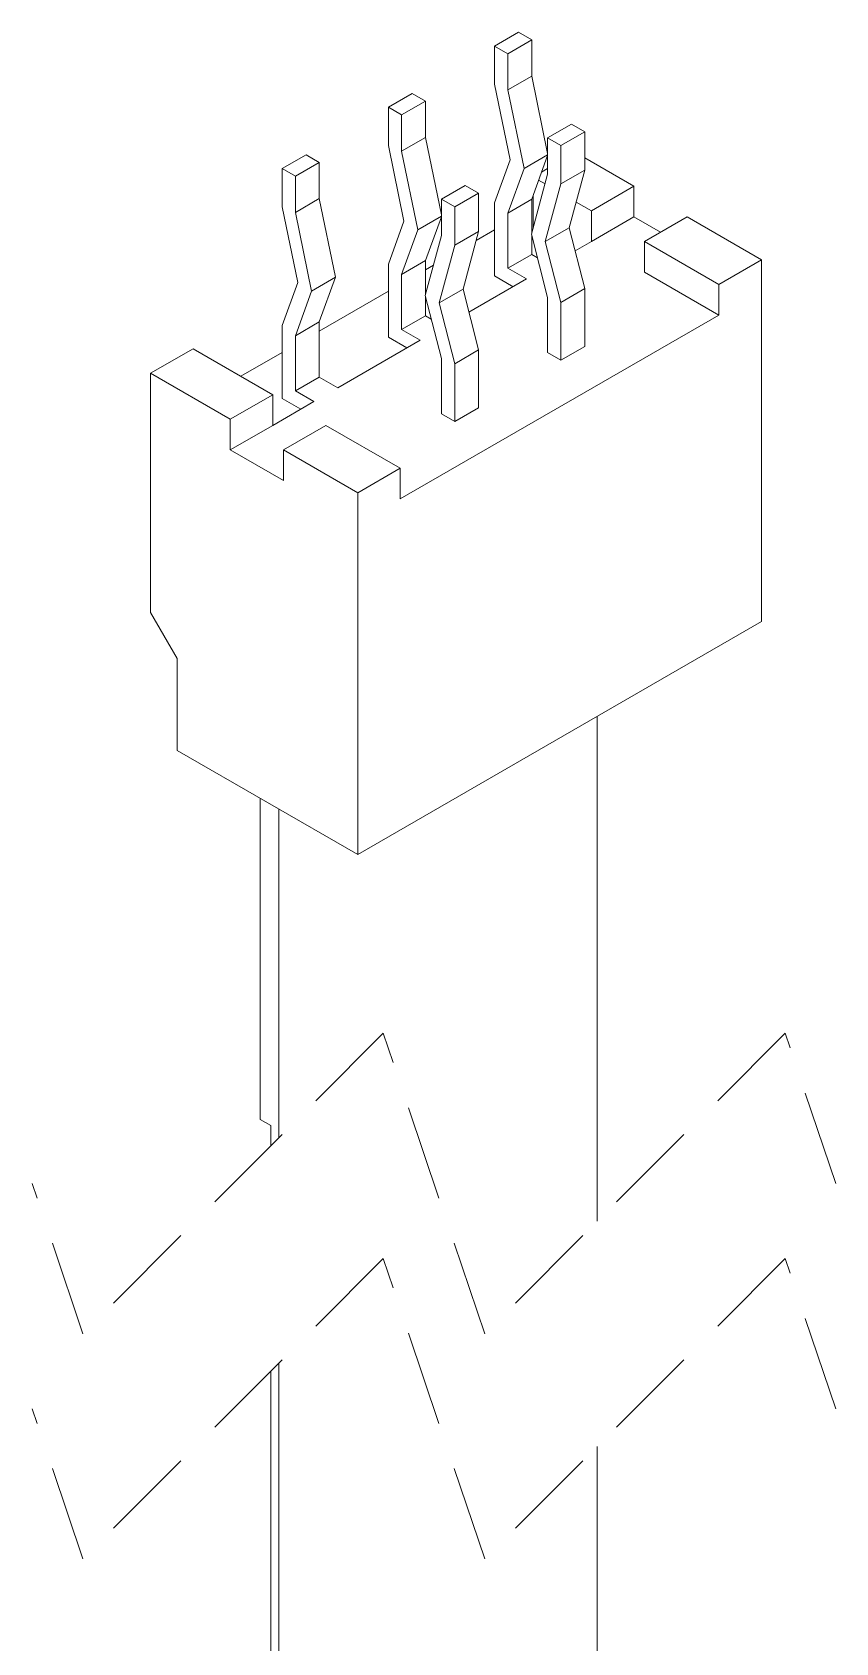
# Paper-space layout '시트3_KOR_with accessory' of a CAD drawing. Header units: millimetres. Extents: x 5 to 415, y 5 to 292.
# Drawn here: x 366.17 to 376.87, y 164.23 to 185.68 of the extents above; entities that cross this region are included whole.
import ezdxf

# ---------------------------------------------------------------- set-up
doc = ezdxf.new("R2010")
doc.units = ezdxf.units.MM
doc.linetypes.add('HIDDEN', pattern=[1.905, 1.27, -0.635])

psp = doc.layouts.new('시트3_KOR_with accessory')

# ---------------------------------------------------------------- linework, layer by layer
at = {"color": 7, "linetype": 'Continuous', "lineweight": 18}
for p, q in [((372.647, 185.682), (372.329, 185.498)), ((372.824, 185.58), (372.506, 185.396)), ((372.647, 185.682), (372.824, 185.58)), ((372.824, 185.58), (372.824, 185.098)), ((372.329, 185.498), (372.329, 184.99)), ((372.506, 185.396), (372.329, 185.498)), ((372.506, 184.915), (372.506, 185.396)), ((372.506, 184.915), (372.824, 185.098)), ((373.036, 184.068), (372.824, 185.098)), ((372.537, 183.981), (372.329, 184.99)), ((372.506, 184.915), (372.722, 183.867)), ((371.233, 184.866), (370.915, 184.682)), ((370.915, 184.682), (370.915, 184.173)), ((371.092, 184.58), (370.915, 184.682)), ((371.41, 184.764), (371.092, 184.58)), ((371.233, 184.866), (371.41, 184.764)), ((371.41, 184.764), (371.41, 184.282)), ((371.092, 184.098), (371.092, 184.58)), ((373.354, 184.457), (373.036, 184.274)), ((373.354, 184.457), (373.531, 184.355)), ((371.092, 184.098), (371.41, 184.282)), ((371.622, 183.252), (371.41, 184.282)), ((373.036, 184.274), (373.036, 183.792)), ((373.213, 184.172), (373.036, 184.274)), ((373.531, 184.355), (373.213, 184.172)), ((373.531, 184.355), (373.531, 183.847)), ((369.819, 184.049), (369.501, 183.866)), ((369.819, 184.049), (369.996, 183.947)), ((371.122, 183.165), (370.915, 184.173)), ((371.092, 184.098), (371.307, 183.051)), ((373.036, 184.049), (372.722, 183.867)), ((372.824, 183.457), (373.036, 184.041)), ((373.213, 183.663), (373.213, 184.172)), ((369.501, 183.866), (369.501, 183.357)), ((369.677, 183.764), (369.501, 183.866)), ((369.996, 183.947), (369.677, 183.764)), ((369.996, 183.947), (369.996, 183.466)), ((372.329, 183.41), (372.537, 183.981)), ((372.722, 183.867), (372.506, 183.274)), ((372.955, 183.818), (373.036, 183.865)), ((373.213, 183.663), (373.531, 183.847)), ((373.323, 183.078), (373.531, 183.847)), ((374.185, 183.63), (373.531, 184.008)), ((369.677, 183.282), (369.677, 183.764)), ((371.94, 183.641), (371.622, 183.457)), ((371.94, 183.641), (372.117, 183.539)), ((372.82, 182.994), (373.036, 183.792)), ((373.001, 183.661), (372.916, 183.71)), ((373.213, 183.663), (373.005, 182.894)), ((374.185, 183.63), (373.619, 183.304)), ((374.185, 183.222), (374.185, 183.63)), ((369.677, 183.282), (369.996, 183.466)), ((370.211, 182.418), (369.996, 183.466)), ((371.622, 183.457), (371.622, 182.976)), ((371.799, 183.355), (371.622, 183.457)), ((372.117, 183.539), (371.799, 183.355)), ((372.117, 183.539), (372.117, 183.03)), ((372.329, 183.41), (372.329, 182.436)), ((372.824, 183.457), (372.506, 183.274)), ((372.824, 183.457), (372.824, 183.007)), ((372.842, 183.506), (372.842, 183.073)), ((373.619, 183.304), (373.416, 183.421)), ((369.708, 182.349), (369.501, 183.357)), ((369.677, 183.282), (369.893, 182.234)), ((370.915, 182.594), (371.122, 183.165)), ((371.622, 183.232), (371.307, 183.051)), ((371.41, 182.641), (371.622, 183.224)), ((371.799, 182.847), (371.799, 183.355)), ((372.506, 182.538), (372.506, 183.274)), ((373.619, 183.304), (373.619, 182.896)), ((374.185, 183.222), (373.619, 182.896)), ((374.539, 183.018), (374.185, 183.222)), ((374.327, 182.896), (374.892, 183.222)), ((375.882, 182.651), (374.892, 183.222)), ((371.307, 183.051), (371.092, 182.457)), ((371.406, 182.177), (371.622, 182.976)), ((371.799, 182.847), (372.117, 183.03)), ((371.909, 182.262), (372.117, 183.03)), ((372.083, 182.907), (372.329, 183.049)), ((373.036, 182.151), (372.82, 182.994)), ((372.824, 183.028), (372.829, 183.025)), ((372.824, 182.979), (372.824, 182.722)), ((373.323, 183.078), (373.005, 182.894)), ((373.531, 182.267), (373.323, 183.078)), ((371.799, 182.847), (371.591, 182.078)), ((373.005, 182.894), (373.213, 182.084)), ((373.402, 182.77), (373.619, 182.896)), ((375.316, 182.324), (374.327, 182.896)), ((374.327, 182.487), (374.327, 182.896)), ((370.915, 182.594), (370.915, 181.62)), ((371.41, 182.641), (371.092, 182.457)), ((371.41, 182.641), (371.41, 182.191)), ((371.41, 182.518), (371.514, 182.578)), ((372.824, 182.722), (372.506, 182.538)), ((372.753, 182.396), (372.506, 182.538)), ((372.824, 182.722), (372.901, 182.677)), ((375.316, 182.324), (375.882, 182.651)), ((375.882, 182.651), (375.882, 177.833)), ((369.501, 181.777), (369.708, 182.349)), ((370.211, 182.418), (369.893, 182.234)), ((369.996, 181.825), (370.211, 182.418)), ((371.092, 181.722), (371.092, 182.457)), ((371.988, 181.954), (372.753, 182.396)), ((372.329, 182.436), (372.576, 182.293)), ((375.316, 181.916), (374.327, 182.487)), ((375.316, 181.916), (375.316, 182.324)), ((369.893, 182.234), (369.677, 181.641)), ((369.996, 181.702), (370.915, 182.232)), ((371.622, 181.335), (371.406, 182.177)), ((371.41, 182.163), (371.41, 181.906)), ((371.909, 182.262), (371.591, 182.078)), ((372.117, 181.451), (371.909, 182.262)), ((373.036, 182.151), (373.036, 181.416)), ((373.531, 182.267), (373.213, 182.084)), ((373.531, 182.267), (373.531, 181.498)), ((371.074, 179.467), (375.316, 181.916)), ((371.41, 181.906), (371.092, 181.722)), ((371.41, 181.906), (371.487, 181.861)), ((371.591, 182.078), (371.799, 181.267)), ((373.213, 181.314), (373.213, 182.084)), ((369.501, 181.777), (369.501, 180.804)), ((369.996, 181.825), (369.677, 181.641)), ((369.996, 181.825), (369.996, 181.089)), ((371.339, 181.579), (371.092, 181.722)), ((367.75, 181.14), (368.316, 181.467)), ((368.316, 181.467), (369.377, 180.855)), ((369.677, 180.906), (369.677, 181.641)), ((370.243, 180.946), (371.339, 181.579)), ((370.915, 181.62), (371.162, 181.477)), ((372.117, 181.451), (371.799, 181.267)), ((372.117, 181.451), (372.117, 180.681)), ((373.531, 181.498), (373.213, 181.314)), ((368.953, 181.1), (369.501, 181.416)), ((371.622, 181.335), (371.622, 180.599)), ((371.799, 180.497), (371.799, 181.267)), ((373.213, 181.314), (373.036, 181.416)), ((367.75, 181.14), (367.75, 177.956)), ((368.811, 180.528), (367.75, 181.14)), ((369.996, 181.089), (369.677, 180.906)), ((369.996, 181.089), (370.243, 180.946)), ((369.377, 180.855), (368.811, 180.528)), ((369.377, 180.446), (369.377, 180.855)), ((369.501, 180.804), (369.748, 180.661)), ((369.925, 180.763), (369.677, 180.906)), ((369.377, 180.446), (369.925, 180.763)), ((371.799, 180.497), (371.622, 180.599)), ((372.117, 180.681), (371.799, 180.497)), ((368.811, 180.528), (368.811, 180.12)), ((368.811, 180.12), (369.377, 180.446)), ((369.518, 180.12), (370.084, 180.446)), ((370.084, 180.446), (371.074, 179.875)), ((368.811, 180.12), (369.518, 179.712)), ((369.518, 179.712), (369.518, 180.12)), ((370.508, 179.548), (369.518, 180.12)), ((370.508, 179.548), (371.074, 179.875)), ((371.074, 179.875), (371.074, 179.467)), ((370.508, 174.731), (370.508, 179.548)), ((368.104, 177.344), (367.75, 177.956)), ((370.508, 174.731), (375.882, 177.833)), ((368.104, 176.119), (368.104, 177.344)), ((373.697, 169.85), (373.697, 176.572)), ((368.104, 176.119), (370.508, 174.731)), ((369.207, 171.203), (369.207, 175.482)), ((369.455, 175.339), (369.455, 170.957)), ((369.207, 171.203), (369.349, 171.121)), ((369.349, 171.121), (369.349, 170.851)), ((369.455, 167.957), (369.455, 146.379)), ((369.349, 167.851), (369.349, 147.536)), ((373.697, 148.313), (373.697, 166.85))]:
    psp.add_line(p, q, dxfattribs=at)
at = {"color": 7, "linetype": 'HIDDEN', "lineweight": 18}
for p, q in [((370.848, 172.351), (366.848, 168.351)), ((372.198, 168.351), (370.848, 172.351)), ((376.198, 172.351), (372.198, 168.351)), ((376.872, 170.351), (376.198, 172.351)), ((366.848, 168.351), (366.174, 170.351)), ((370.848, 169.351), (366.848, 165.351)), ((372.198, 165.351), (370.848, 169.351)), ((376.198, 169.351), (372.198, 165.351)), ((376.872, 167.351), (376.198, 169.351)), ((366.848, 165.351), (366.174, 167.351))]:
    psp.add_line(p, q, dxfattribs=at)

doc.saveas('drawing.dxf')
